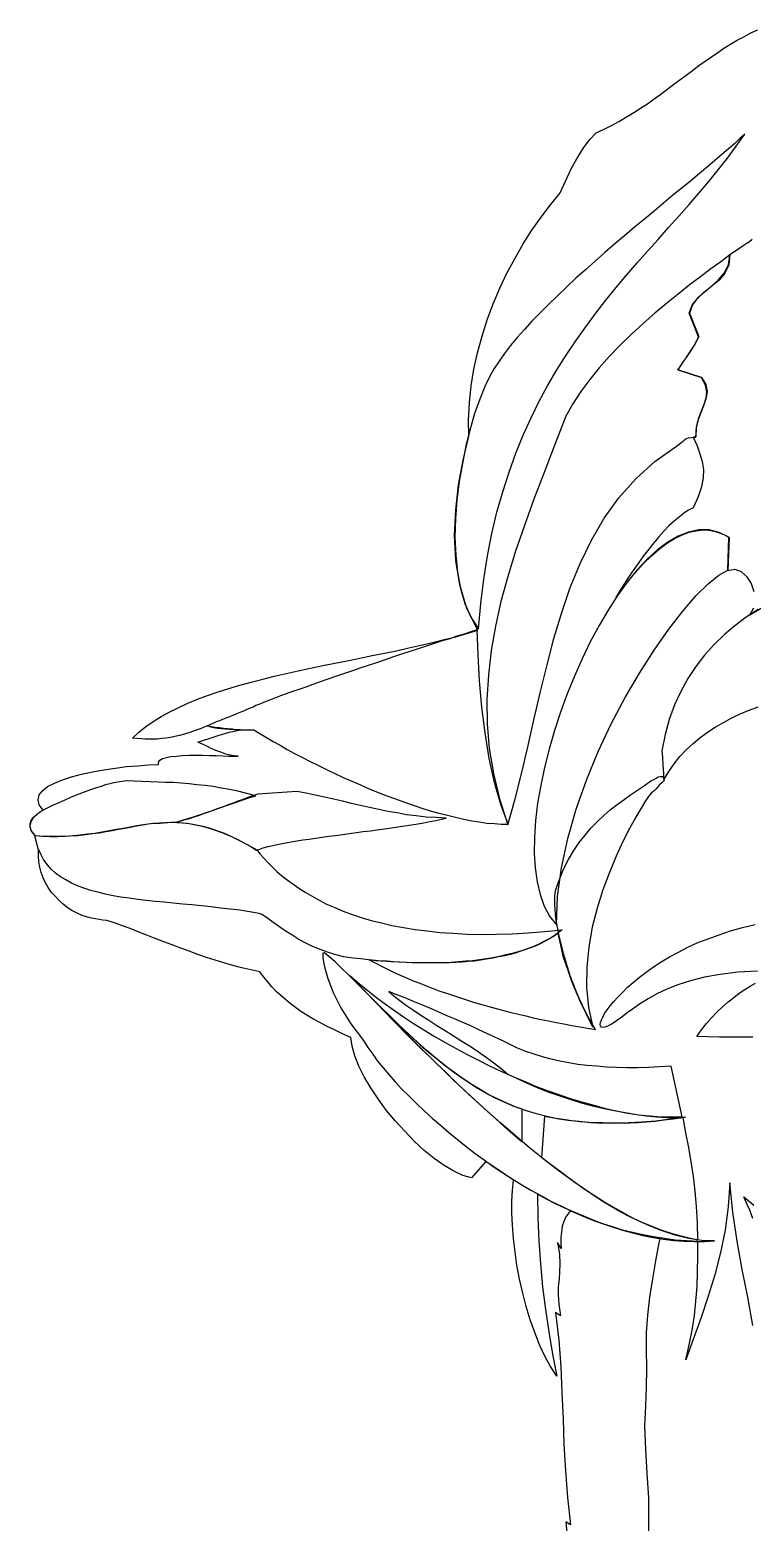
# Model space of a CAD drawing. Extents: x -508 to -51, y 189 to 941.
# Drawn here: x -508.1 to -307.4, y 522.1 to 936.9 of the extents above; entities that cross this region are included whole.
import ezdxf

# ---------------------------------------------------------------- set-up
doc = ezdxf.new("R2010")
doc.units = 0
doc.layers.get('0').update_dxf_attribs({"linetype": 'CONTINUOUS'})

msp = doc.modelspace()

# ---------------------------------------------------------------- linework, layer by layer
at = {"color": 0, "linetype": 'CONTINUOUS'}
for points in [[(-361.68, 562.72), (-363.43, 565.34), (-365.02, 568.21), (-366.45, 571.39), (-367.8, 574.81), (-369.08, 578.31), (-370.19, 582.05), (-371.14, 585.79), (-372.02, 589.61), (-372.74, 593.5), (-373.29, 597.25), (-373.69, 600.98), (-374.01, 604.64), (-374.17, 608.06), (-374.17, 611.33), (-374.01, 614.35), (-373.69, 617.13), (-381.41, 622.38), (-385.38, 617.77), (-387.77, 618.49), (-390.32, 619.68), (-392.94, 621.27), (-395.73, 623.18), (-398.51, 625.41), (-401.21, 627.95), (-403.92, 630.74), (-406.55, 633.6), (-409.09, 636.63), (-411.32, 639.73), (-413.39, 642.83), (-415.22, 645.85), (-416.73, 648.88), (-417.84, 651.74), (-418.56, 654.37), (-418.88, 656.83), (-421.27, 657.87), (-423.49, 658.9), (-425.64, 659.94), (-427.55, 660.97), (-429.46, 662), (-431.13, 663.04), (-432.8, 664.07), (-434.31, 665.11), (-435.74, 666.22), (-437.1, 667.34), (-438.37, 668.45), (-439.64, 669.64), (-440.84, 670.91), (-441.95, 672.27), (-443.06, 673.62), (-444.18, 675.05), (-446.72, 675.61), (-449.19, 676.16), (-451.74, 676.8), (-454.2, 677.52), (-456.59, 678.31), (-459.06, 679.03), (-461.44, 679.91), (-463.83, 680.78), (-466.21, 681.66), (-468.6, 682.53), (-470.91, 683.41), (-473.29, 684.36), (-475.6, 685.24), (-477.99, 686.19), (-480.3, 687.07), (-482.68, 687.94), (-484.19, 688.5), (-485.55, 688.97), (-486.74, 689.29), (-487.85, 689.45), (-488.89, 689.61), (-489.92, 689.77), (-491.03, 690.01), (-492.15, 690.25), (-493.58, 690.72), (-495.01, 691.36), (-496.45, 692.08), (-497.72, 692.95), (-498.91, 693.91), (-500.11, 694.94), (-501.14, 696.06), (-502.17, 697.25), (-503.05, 698.52), (-503.77, 699.79), (-504.48, 701.23), (-504.96, 702.66), (-505.36, 704.17), (-505.68, 705.68), (-505.75, 707.27), (-505.75, 708.86), (-506.79, 713.08), (-507.66, 714.19), (-508.06, 715.23), (-508.06, 716.18), (-507.74, 717.14), (-507.11, 718.01), (-506.31, 718.73), (-505.44, 719.44), (-504.48, 720), (-505.52, 721.51), (-505.83, 722.87), (-505.52, 724.22), (-504.64, 725.41), (-503.21, 726.53), (-501.3, 727.48), (-499.07, 728.44), (-496.53, 729.23), (-493.74, 730.03), (-490.72, 730.66), (-487.62, 731.22), (-484.43, 731.7), (-481.25, 732.1), (-478.15, 732.33), (-475.2, 732.57), (-472.42, 732.73), (-472.42, 733.37), (-472.02, 733.85), (-471.23, 734.32), (-470.19, 734.64), (-468.92, 734.88), (-467.41, 735.04), (-465.74, 735.2), (-463.91, 735.28), (-462, 735.28), (-460.09, 735.28), (-458.18, 735.2), (-456.35, 735.2), (-454.52, 735.12), (-452.93, 735.04), (-451.42, 734.96), (-450.22, 734.96), (-451.97, 735.2), (-453.65, 735.6), (-455.08, 736.07), (-456.43, 736.55), (-457.7, 737.11), (-458.97, 737.74), (-460.17, 738.3), (-461.44, 738.94), (-459.77, 739.41), (-458.26, 739.89), (-456.9, 740.37), (-455.55, 740.85), (-454.2, 741.24), (-452.77, 741.64), (-451.26, 741.96), (-449.59, 742.28), (-450.7, 742.36), (-451.9, 742.52), (-453.09, 742.6), (-454.28, 742.68), (-455.47, 742.84), (-456.67, 742.99), (-457.78, 743.15), (-458.81, 743.39), (-460.56, 742.68), (-462.16, 742.12), (-463.67, 741.56), (-465.18, 741.16), (-466.53, 740.77), (-467.88, 740.45), (-469.08, 740.21), (-470.35, 739.97), (-471.54, 739.89), (-472.66, 739.73), (-473.85, 739.73), (-474.97, 739.73), (-476.08, 739.73), (-477.19, 739.81), (-478.39, 739.89), (-479.58, 740.05), (-477.83, 741.64), (-475.92, 743.23), (-473.85, 744.66), (-471.62, 746.02), (-469.24, 747.37), (-466.77, 748.56), (-464.22, 749.76), (-461.52, 750.87), (-458.74, 751.91), (-455.79, 752.86), (-452.85, 753.82), (-449.75, 754.77), (-446.64, 755.57), (-443.38, 756.44), (-440.2, 757.23), (-436.86, 757.95), (-433.52, 758.75), (-430.09, 759.46), (-426.75, 760.18), (-423.33, 760.82), (-419.91, 761.53), (-416.41, 762.25), (-412.99, 762.96), (-409.57, 763.6), (-406.23, 764.32), (-402.81, 765.11), (-399.46, 765.83), (-396.2, 766.62), (-392.94, 767.42), (-389.76, 768.21), (-386.66, 769.09), (-383.63, 770.04), (-386.66, 776.09), (-388.65, 782.61), (-389.76, 789.38), (-390.08, 796.38), (-389.76, 803.46), (-388.96, 810.46), (-387.69, 817.3), (-386.1, 823.9), (-386.18, 828.52), (-385.94, 833.21), (-385.46, 837.91), (-384.75, 842.52), (-383.71, 847.14), (-382.44, 851.75), (-381.01, 856.28), (-379.34, 860.74), (-377.51, 865.04), (-375.52, 869.25), (-373.29, 873.39), (-370.99, 877.37), (-368.6, 881.19), (-366.05, 884.85), (-363.43, 888.26), (-360.72, 891.53), (-359.69, 893.83), (-358.73, 896.06), (-357.7, 898.21), (-356.5, 900.36), (-355.31, 902.43), (-353.96, 904.42), (-352.45, 906.4), (-350.7, 908.23), (-348.47, 909.27), (-346.32, 910.38), (-344.25, 911.5), (-342.27, 912.69), (-340.27, 913.88), (-338.37, 915.08), (-336.46, 916.35), (-334.63, 917.7), (-332.8, 918.98), (-331.05, 920.33), (-329.22, 921.68), (-327.47, 922.95), (-325.71, 924.3), (-323.96, 925.58), (-322.21, 926.93), (-320.46, 928.2), (-318.71, 929.4), (-316.96, 930.59), (-315.21, 931.78), (-313.39, 932.9), (-311.55, 934.01), (-309.65, 934.97), (-307.74, 936), (-305.83, 936.88)], [(-309.41, 907.92), (-310.76, 906.64), (-312.19, 905.29), (-313.94, 903.78), (-315.77, 902.27), (-317.76, 900.52), (-319.83, 898.77), (-322.05, 896.94), (-324.44, 894.95), (-326.83, 892.96), (-329.38, 890.89), (-332, 888.74), (-334.63, 886.51), (-337.33, 884.29), (-340.04, 882.06), (-342.82, 879.67), (-345.52, 877.37), (-348.31, 874.98), (-351.02, 872.59), (-353.72, 870.21), (-356.43, 867.82), (-358.97, 865.35), (-361.52, 862.97), (-363.98, 860.58), (-366.29, 858.19), (-368.6, 855.89), (-370.67, 853.58), (-372.65, 851.35), (-374.56, 849.12), (-376.24, 846.9), (-377.74, 844.83), (-379.1, 842.76), (-380.21, 840.77), (-381.65, 837.75), (-383.08, 834.25), (-384.51, 830.27), (-385.78, 825.89), (-386.97, 821.28), (-387.93, 816.35), (-388.8, 811.33), (-389.44, 806.16), (-389.84, 800.99), (-390, 795.9), (-389.76, 790.89), (-389.28, 786.11), (-388.41, 781.58), (-387.21, 777.44), (-385.54, 773.62), (-383.4, 770.36), (-382.76, 777.44), (-381.96, 784.2), (-380.93, 790.65), (-379.74, 796.85), (-378.3, 802.82), (-376.71, 808.47), (-374.96, 813.96), (-373.05, 819.21), (-371.06, 824.22), (-368.84, 829), (-366.61, 833.69), (-364.14, 838.14), (-361.68, 842.36), (-359.05, 846.5), (-356.43, 850.48), (-353.64, 854.37), (-350.86, 858.11), (-348.07, 861.7), (-345.21, 865.27), (-342.27, 868.7), (-339.32, 872.11), (-336.46, 875.38), (-333.51, 878.64), (-330.65, 881.9), (-327.78, 885.08), (-324.92, 888.35), (-322.14, 891.53), (-319.43, 894.71), (-316.8, 897.97), (-314.26, 901.23), (-311.79, 904.58), (-309.41, 907.92)], [(-307.34, 878.64), (-308.13, 878), (-309.01, 877.37), (-309.88, 876.81), (-310.84, 876.17), (-311.71, 875.54), (-312.67, 874.98), (-313.62, 874.34), (-313.86, 871.56), (-314.98, 869.25), (-316.57, 867.34), (-318.55, 865.67), (-320.62, 864), (-322.53, 862.33), (-323.96, 860.42), (-324.76, 858.11), (-322.21, 851.67), (-322.85, 850.48), (-323.49, 849.28), (-324.21, 848.09), (-325, 846.98), (-325.71, 845.78), (-326.51, 844.67), (-327.31, 843.55), (-328.02, 842.36), (-321.42, 840.21), (-320.23, 838.3), (-319.91, 836.39), (-320.15, 834.57), (-320.78, 832.66), (-321.58, 830.67), (-322.37, 828.52), (-322.93, 826.29), (-323.01, 823.74), (-323.73, 823.67), (-322.69, 821.28), (-321.9, 819.05), (-321.26, 816.9), (-320.94, 814.67), (-321.02, 812.37), (-321.42, 809.82), (-322.37, 807.12), (-323.81, 804.01), (-325.08, 803.38), (-326.35, 802.5), (-327.71, 801.47), (-329.06, 800.35), (-330.49, 799), (-331.92, 797.57), (-333.27, 795.98), (-334.71, 794.31), (-336.14, 792.56), (-337.57, 790.73), (-338.92, 788.82), (-340.27, 786.91), (-341.55, 785), (-342.82, 783.01), (-344.02, 781.1), (-345.13, 779.19), (-342.58, 782.69), (-340.12, 785.79), (-337.65, 788.42), (-335.34, 790.73), (-333.04, 792.72), (-330.89, 794.31), (-328.74, 795.58), (-326.75, 796.54), (-324.84, 797.25), (-322.93, 797.65), (-321.18, 797.89), (-319.51, 797.81), (-317.92, 797.57), (-316.49, 797.09), (-315.05, 796.54), (-313.78, 795.74), (-314.18, 786.59), (-312.19, 786.99), (-310.44, 786.35), (-308.93, 784.92), (-307.66, 783.01), (-306.94, 780.79)], [(-328.02, 842.36), (-327.23, 843.48), (-326.43, 844.67), (-325.64, 845.78), (-324.84, 846.9), (-324.12, 848.01), (-323.41, 849.2), (-322.77, 850.4), (-322.3, 851.59), (-324.84, 858.11), (-324.05, 860.34), (-322.61, 862.25), (-320.78, 864), (-318.71, 865.59), (-316.8, 867.34), (-315.14, 869.25), (-313.94, 871.56), (-313.54, 874.34), (-316.09, 872.43), (-318.87, 870.45), (-321.74, 868.22), (-324.84, 865.91), (-327.94, 863.45), (-331.21, 860.82), (-334.47, 858.11), (-337.65, 855.25), (-340.91, 852.31), (-344.02, 849.28), (-347.04, 846.18), (-349.9, 842.92), (-352.53, 839.66), (-354.99, 836.32), (-357.22, 832.89), (-359.13, 829.47), (-362.23, 821.6), (-365.18, 813.88), (-368.04, 806.4), (-370.67, 799.16), (-373.13, 792), (-375.28, 784.92), (-377.19, 778), (-378.7, 771.16), (-379.9, 764.39), (-380.69, 757.63), (-381.09, 750.79), (-381.01, 744.03), (-380.45, 737.11), (-379.26, 730.19), (-377.59, 723.1), (-375.28, 715.94), (-373.29, 723.19), (-371.38, 730.5), (-369.63, 737.98), (-367.96, 745.46), (-366.21, 752.94), (-364.38, 760.42), (-362.47, 767.74), (-360.32, 774.9), (-357.94, 781.9), (-355.15, 788.58), (-352.05, 795.02), (-348.47, 801.15), (-344.41, 806.8), (-339.72, 812.05), (-334.39, 816.9), (-328.42, 821.12), (-327.62, 821.68), (-327.07, 822.15), (-326.59, 822.55), (-326.19, 822.95), (-325.71, 823.27), (-325.08, 823.51), (-324.21, 823.59), (-323.01, 823.67), (-322.85, 826.53), (-322.21, 829), (-321.5, 830.98), (-320.71, 832.82), (-320.15, 834.57), (-319.99, 836.23), (-320.39, 838.14), (-321.5, 840.21), (-328.02, 842.36)], [(-314.1, 786.67), (-313.86, 795.9), (-316.57, 797.17), (-319.35, 797.89), (-322.21, 797.89), (-325.08, 797.25), (-327.94, 796.14), (-330.81, 794.47), (-333.67, 792.32), (-336.54, 789.77), (-339.32, 786.75), (-342.11, 783.33), (-344.81, 779.67), (-347.36, 775.61), (-349.9, 771.32), (-352.37, 766.78), (-354.59, 762.09), (-356.74, 757.23), (-358.81, 752.3), (-360.64, 747.21), (-362.31, 742.12), (-363.82, 736.95), (-365.1, 731.85), (-366.13, 726.85), (-367.01, 721.91), (-367.56, 717.14), (-367.88, 712.52), (-367.96, 708.07), (-367.72, 703.93), (-367.17, 700.03), (-366.29, 696.53), (-365.18, 693.27), (-363.67, 690.49), (-361.76, 688.1), (-361.44, 695.98), (-360.4, 704.01), (-358.65, 712.13), (-356.27, 720.24), (-353.4, 728.35), (-350.14, 736.31), (-346.56, 743.95), (-342.66, 751.27), (-338.68, 758.11), (-334.63, 764.48), (-330.57, 770.28), (-326.67, 775.29), (-323.01, 779.59), (-319.59, 782.93), (-316.65, 785.32), (-314.1, 786.67)], [(-305.75, 775.77), (-309.01, 773.62), (-312.19, 771.24), (-315.14, 768.69), (-318, 765.99), (-320.62, 763.04), (-323.01, 759.94), (-325.24, 756.6), (-327.23, 753.02), (-328.98, 749.28), (-330.41, 745.22), (-331.6, 741.01), (-332.48, 736.47), (-332.32, 734.72), (-332.16, 732.49), (-332, 730.19), (-331.92, 728.44), (-330.57, 730.74), (-329.06, 732.89), (-327.47, 734.88), (-325.71, 736.79), (-323.81, 738.54), (-321.9, 740.13), (-319.83, 741.64), (-317.68, 743.07), (-315.37, 744.35), (-313.07, 745.62), (-310.68, 746.73), (-308.21, 747.77), (-305.75, 748.72)], [(-307.02, 776.17), (-308.05, 774.26), (-303.52, 776.97)], [(-383.79, 770.12), (-385.54, 769.57), (-387.45, 768.93), (-389.44, 768.37), (-391.43, 767.66), (-393.58, 767.02), (-395.73, 766.3), (-397.96, 765.59), (-400.18, 764.87), (-402.49, 764.08), (-404.8, 763.36), (-407.1, 762.57), (-409.41, 761.77), (-411.8, 760.97), (-414.1, 760.18), (-416.41, 759.46), (-418.72, 758.67), (-420.95, 757.87), (-423.17, 757.16), (-425.32, 756.36), (-427.47, 755.64), (-429.46, 754.93), (-431.45, 754.21), (-433.36, 753.57), (-435.11, 752.94), (-436.86, 752.3), (-438.45, 751.75), (-439.88, 751.19), (-441.23, 750.63), (-442.51, 750.23), (-443.54, 749.76), (-444.49, 749.36), (-445.29, 749.04), (-446.09, 748.64), (-446.88, 748.32), (-447.84, 747.93), (-448.71, 747.53), (-449.75, 747.13), (-450.7, 746.73), (-451.74, 746.34), (-452.69, 745.94), (-453.65, 745.54), (-454.6, 745.22), (-455.47, 744.82), (-456.35, 744.51), (-457.06, 744.19), (-457.78, 743.87), (-458.34, 743.63), (-458.81, 743.39), (-458.65, 743.39), (-458.58, 743.39), (-458.34, 743.31), (-458.18, 743.23), (-457.86, 743.15), (-457.54, 743.07), (-457.06, 742.99), (-456.51, 742.91), (-455.87, 742.76), (-455, 742.68), (-453.96, 742.6), (-452.77, 742.52), (-451.42, 742.44), (-449.83, 742.36), (-447.92, 742.36), (-445.85, 742.36), (-444.18, 741.32), (-442.35, 740.21), (-440.52, 739.1), (-438.61, 738.06), (-436.62, 736.87), (-434.55, 735.76), (-432.4, 734.64), (-430.18, 733.53), (-427.95, 732.41), (-425.72, 731.3), (-423.33, 730.19), (-421.03, 729.07), (-418.64, 728.04), (-416.25, 727), (-413.79, 725.97), (-411.32, 724.94), (-408.93, 723.98), (-406.47, 723.1), (-404, 722.23), (-401.61, 721.35), (-399.23, 720.56), (-396.84, 719.84), (-394.45, 719.13), (-392.07, 718.57), (-389.84, 718.01), (-387.53, 717.46), (-385.3, 717.06), (-383.16, 716.74), (-381.09, 716.42), (-379.02, 716.26), (-377.11, 716.1), (-375.2, 716.1), (-377.27, 721.59), (-379.02, 727.72), (-380.45, 734.4), (-381.56, 741.48), (-382.52, 748.64), (-383.16, 755.96), (-383.55, 763.2), (-383.79, 770.12)], [(-506.79, 712.92), (-504.64, 712.76), (-502.49, 712.68), (-500.34, 712.68), (-498.2, 712.76), (-496.13, 712.92), (-494.14, 713.16), (-492.07, 713.4), (-490.08, 713.64), (-488.09, 713.96), (-486.1, 714.35), (-484.12, 714.67), (-482.21, 714.99), (-480.3, 715.39), (-478.39, 715.71), (-476.56, 716.02), (-474.65, 716.26), (-473.85, 716.34), (-472.98, 716.42), (-471.94, 716.42), (-470.83, 716.5), (-469.87, 716.58), (-468.92, 716.66), (-468.12, 716.66), (-467.57, 716.66), (-466.93, 716.82), (-466.06, 717.06), (-464.94, 717.38), (-463.75, 717.69), (-462.47, 718.17), (-460.96, 718.65), (-459.45, 719.21), (-457.86, 719.76), (-456.27, 720.32), (-454.6, 720.88), (-452.93, 721.51), (-451.26, 722.07), (-449.67, 722.63), (-448.15, 723.1), (-446.72, 723.58), (-445.37, 723.98), (-447.84, 724.62), (-450.3, 725.25), (-452.61, 725.73), (-455, 726.13), (-457.22, 726.53), (-459.45, 726.85), (-461.68, 727.08), (-463.83, 727.32), (-466.06, 727.48), (-468.2, 727.64), (-470.35, 727.72), (-472.5, 727.8), (-474.73, 727.88), (-476.96, 727.96), (-479.18, 728.04), (-481.41, 728.12), (-482.52, 727.96), (-483.64, 727.8), (-484.75, 727.56), (-485.94, 727.32), (-487.14, 727), (-488.33, 726.6), (-489.6, 726.21), (-490.96, 725.73), (-492.31, 725.25), (-493.74, 724.7), (-495.25, 724.14), (-496.84, 723.5), (-498.43, 722.79), (-500.11, 721.99), (-501.86, 721.28), (-503.69, 720.4), (-504.4, 720), (-505.28, 719.44), (-506.31, 718.73), (-507.19, 717.85), (-507.82, 716.82), (-508.14, 715.63), (-507.82, 714.35), (-506.79, 712.92)], [(-335.82, 724.3), (-336.22, 723.82), (-337.01, 722.55), (-338.21, 720.56), (-339.72, 718.01), (-341.47, 714.91), (-343.3, 711.25), (-345.21, 707.19), (-347.04, 702.66), (-348.87, 697.88), (-350.46, 692.79), (-351.81, 687.46), (-352.77, 681.97), (-353.32, 676.41), (-353.4, 670.84), (-352.84, 665.19), (-351.65, 659.7), (-355.23, 667.1), (-357.94, 673.94), (-359.85, 680.14), (-361.12, 685.47), (-361.91, 690.01), (-362.23, 693.67), (-362.23, 696.22), (-362.07, 697.65), (-360.96, 700.75), (-359.77, 703.61), (-358.41, 706.32), (-356.98, 708.79), (-355.47, 711.01), (-353.8, 713.08), (-352.13, 715.07), (-350.38, 716.82), (-348.63, 718.49), (-346.8, 720.08), (-344.89, 721.59), (-342.98, 722.95), (-341.15, 724.3), (-339.24, 725.57), (-337.33, 726.85), (-335.5, 728.12), (-334.71, 728.51), (-334.07, 728.91), (-333.51, 729.23), (-332.96, 729.39), (-332.56, 729.39), (-332.24, 729.31), (-332, 728.91), (-331.84, 728.28), (-332.48, 727.56), (-333.11, 727), (-333.59, 726.45), (-334.07, 725.97), (-334.55, 725.49), (-335.02, 725.1), (-335.42, 724.7), (-335.82, 724.3)], [(-467.33, 716.66), (-465.82, 716.5), (-464.38, 716.34), (-462.87, 716.1), (-461.44, 715.87), (-460.09, 715.55), (-458.65, 715.15), (-457.3, 714.75), (-455.95, 714.27), (-454.6, 713.8), (-453.25, 713.24), (-451.9, 712.6), (-450.54, 711.97), (-449.27, 711.25), (-447.92, 710.54), (-446.48, 709.74), (-445.13, 708.86), (-444.26, 709.18), (-443.3, 709.5), (-442.27, 709.82), (-441.07, 710.06), (-439.8, 710.38), (-438.45, 710.61), (-437.02, 710.93), (-435.5, 711.17), (-433.91, 711.49), (-432.24, 711.73), (-430.49, 711.97), (-428.74, 712.21), (-426.91, 712.52), (-425.08, 712.76), (-423.17, 713), (-421.27, 713.24), (-419.36, 713.48), (-417.37, 713.8), (-415.46, 714.04), (-413.47, 714.27), (-411.56, 714.51), (-409.57, 714.83), (-407.66, 715.07), (-405.83, 715.39), (-403.92, 715.63), (-402.09, 715.94), (-400.34, 716.18), (-398.59, 716.5), (-397, 716.82), (-395.33, 717.14), (-393.82, 717.46), (-392.39, 717.78), (-395.25, 717.93), (-398.03, 718.09), (-400.74, 718.41), (-403.44, 718.73), (-406.07, 719.21), (-408.62, 719.6), (-411.16, 720.16), (-413.71, 720.72), (-416.25, 721.28), (-418.72, 721.83), (-421.27, 722.47), (-423.73, 723.03), (-426.28, 723.58), (-428.82, 724.14), (-431.37, 724.7), (-433.91, 725.17), (-444.73, 724.46), (-446.17, 723.98), (-447.52, 723.5), (-448.87, 722.95), (-450.3, 722.47), (-451.65, 721.91), (-453.01, 721.44), (-454.36, 720.96), (-455.71, 720.48), (-457.15, 719.92), (-458.5, 719.44), (-459.93, 718.97), (-461.36, 718.49), (-462.79, 718.01), (-464.31, 717.54), (-465.82, 717.14), (-467.33, 716.66)], [(-360.16, 686.75), (-361.28, 685.87), (-362.39, 685.08), (-363.67, 684.28), (-364.94, 683.57), (-366.29, 682.85), (-367.72, 682.21), (-369.24, 681.66), (-370.83, 681.1), (-372.42, 680.62), (-374.09, 680.14), (-375.84, 679.75), (-377.59, 679.35), (-379.42, 678.95), (-381.25, 678.71), (-383.16, 678.39), (-385.07, 678.16), (-386.97, 678), (-388.96, 677.84), (-391.03, 677.68), (-393.02, 677.6), (-395.09, 677.6), (-397.16, 677.52), (-399.31, 677.52), (-401.37, 677.6), (-403.44, 677.68), (-405.59, 677.76), (-407.74, 677.84), (-409.81, 678), (-411.96, 678.16), (-414.02, 678.39), (-416.17, 678.63), (-418.24, 678.87), (-420.87, 679.27), (-423.33, 679.91), (-425.64, 680.62), (-427.87, 681.42), (-429.93, 682.29), (-431.84, 683.25), (-433.68, 684.28), (-435.34, 685.32), (-436.94, 686.27), (-438.37, 687.3), (-439.64, 688.18), (-440.84, 689.06), (-441.95, 689.85), (-442.9, 690.49), (-443.7, 690.96), (-444.42, 691.28), (-447.12, 691.76), (-449.75, 692.16), (-452.45, 692.47), (-455.15, 692.79), (-457.78, 693.11), (-460.4, 693.43), (-463.11, 693.67), (-465.66, 693.91), (-468.28, 694.15), (-470.83, 694.38), (-473.29, 694.62), (-475.76, 694.86), (-478.15, 695.18), (-480.53, 695.5), (-482.84, 695.82), (-484.99, 696.22), (-487.14, 696.69), (-489.21, 697.17), (-491.19, 697.65), (-493.1, 698.28), (-494.85, 699), (-496.6, 699.72), (-498.12, 700.59), (-499.63, 701.47), (-500.98, 702.5), (-502.17, 703.61), (-503.29, 704.89), (-504.32, 706.24), (-505.12, 707.75), (-505.83, 709.34), (-506.31, 711.01), (-506.71, 712.92), (-504.08, 712.76), (-501.62, 712.76), (-499.23, 712.76), (-497, 712.84), (-494.78, 713), (-492.71, 713.24), (-490.72, 713.48), (-488.81, 713.72), (-486.98, 714.04), (-485.15, 714.35), (-483.48, 714.67), (-481.73, 714.99), (-480.14, 715.31), (-478.47, 715.63), (-476.87, 715.94), (-475.28, 716.18), (-473.69, 716.34), (-472.1, 716.5), (-470.51, 716.58), (-468.92, 716.66), (-467.25, 716.58), (-465.58, 716.5), (-463.83, 716.26), (-462.08, 715.94), (-460.25, 715.55), (-458.34, 714.99), (-456.35, 714.35), (-454.28, 713.56), (-452.13, 712.68), (-449.9, 711.57), (-447.52, 710.38), (-445.05, 708.94), (-444.1, 707.75), (-443.06, 706.64), (-441.95, 705.44), (-440.76, 704.25), (-439.48, 702.98), (-438.13, 701.78), (-436.62, 700.67), (-435.03, 699.48), (-433.36, 698.28), (-431.61, 697.17), (-429.7, 696.06), (-427.71, 694.94), (-425.64, 693.91), (-423.41, 692.95), (-421.03, 691.92), (-418.56, 691.04), (-416.01, 690.17), (-413.31, 689.37), (-410.44, 688.66), (-407.5, 687.94), (-404.32, 687.38), (-401.06, 686.83), (-397.71, 686.43), (-394.14, 686.03), (-390.48, 685.79), (-386.58, 685.55), (-382.6, 685.47), (-378.46, 685.55), (-374.09, 685.63), (-369.63, 685.87), (-365.02, 686.27), (-360.16, 686.75)], [(-350.93, 659.06), (-352.84, 662.4), (-354.52, 665.66), (-356.11, 669.01), (-357.46, 672.35), (-358.65, 675.69), (-359.77, 679.03), (-360.56, 682.45), (-361.28, 685.79), (-362.63, 684.92), (-363.98, 684.12), (-365.42, 683.41), (-366.85, 682.69), (-368.36, 682.05), (-369.87, 681.42), (-371.38, 680.86), (-372.97, 680.38), (-374.56, 679.91), (-376.15, 679.51), (-377.83, 679.19), (-379.42, 678.87), (-381.17, 678.55), (-382.84, 678.31), (-384.51, 678.07), (-386.26, 677.92), (-388.01, 677.76), (-389.76, 677.68), (-391.51, 677.6), (-393.26, 677.52), (-395.01, 677.52), (-396.76, 677.52), (-398.51, 677.52), (-400.26, 677.52), (-402.01, 677.6), (-403.68, 677.68), (-405.43, 677.76), (-407.18, 677.84), (-408.85, 678), (-410.52, 678.07), (-412.19, 678.23), (-413.87, 678.39), (-412.19, 677.52), (-410.44, 676.64), (-408.77, 675.77), (-407.02, 674.97), (-405.19, 674.18), (-403.44, 673.38), (-401.61, 672.59), (-399.78, 671.87), (-397.96, 671.16), (-396.05, 670.44), (-394.21, 669.72), (-392.31, 669.09), (-390.4, 668.45), (-388.41, 667.81), (-386.5, 667.18), (-384.51, 666.54), (-382.52, 665.98), (-380.53, 665.43), (-378.54, 664.87), (-376.47, 664.31), (-374.4, 663.75), (-372.34, 663.28), (-370.27, 662.8), (-368.2, 662.32), (-366.05, 661.85), (-363.98, 661.45), (-361.83, 660.97), (-359.69, 660.57), (-357.54, 660.18), (-355.31, 659.78), (-353.16, 659.38), (-350.93, 659.06)], [(-305.91, 675.29), (-311.32, 674.97), (-316.25, 674.34), (-320.62, 673.54), (-324.52, 672.59), (-328.02, 671.47), (-331.13, 670.2), (-333.91, 668.93), (-336.3, 667.57), (-338.45, 666.22), (-340.36, 664.87), (-342.11, 663.68), (-343.62, 662.48), (-345.05, 661.45), (-346.32, 660.57), (-347.59, 659.94), (-348.31, 659.7), (-348.87, 659.62), (-349.27, 659.7), (-349.5, 660.02), (-349.58, 660.41), (-349.5, 660.97), (-349.27, 661.69), (-348.87, 662.48), (-348.39, 663.44), (-347.68, 664.47), (-346.88, 665.59), (-345.84, 666.78), (-344.73, 668.05), (-343.46, 669.32), (-342.02, 670.76), (-340.43, 672.11), (-338.68, 673.54), (-336.85, 674.97), (-334.79, 676.41), (-332.64, 677.84), (-330.33, 679.19), (-327.86, 680.54), (-325.24, 681.89), (-322.46, 683.17), (-319.59, 684.28), (-316.57, 685.39), (-313.39, 686.43), (-310.04, 687.38), (-306.54, 688.18)], [(-415.38, 655.96), (-414.18, 654.05), (-412.83, 652.14), (-411.48, 650.23), (-409.97, 648.4), (-408.37, 646.49), (-406.62, 644.5), (-404.8, 642.51), (-402.73, 640.53), (-400.66, 638.46), (-398.51, 636.39), (-396.28, 634.4), (-393.98, 632.41), (-391.67, 630.42), (-389.28, 628.43), (-386.9, 626.52), (-384.35, 624.61), (-381.88, 622.78), (-379.34, 620.95), (-376.71, 619.2), (-374.09, 617.53), (-371.38, 615.86), (-368.68, 614.27), (-365.97, 612.76), (-363.19, 611.25), (-360.4, 609.9), (-357.62, 608.54), (-354.83, 607.35), (-351.97, 606.16), (-349.11, 605.12), (-346.32, 604.17), (-343.46, 603.29), (-340.59, 602.5), (-337.73, 601.78), (-334.87, 601.22), (-332, 600.75), (-329.14, 600.43), (-326.27, 600.19), (-323.49, 600.11), (-320.62, 600.11), (-317.84, 600.27), (-321.34, 600.43), (-325, 600.98), (-328.82, 601.86), (-332.64, 603.13), (-336.54, 604.72), (-340.51, 606.63), (-344.57, 608.78), (-348.63, 611.17), (-352.77, 613.79), (-356.9, 616.66), (-361.04, 619.68), (-365.1, 622.78), (-369.24, 626.13), (-373.29, 629.55), (-377.27, 632.97), (-381.25, 636.55), (-385.15, 640.05), (-388.96, 643.63), (-392.62, 647.21), (-396.2, 650.71), (-399.71, 654.13), (-403.05, 657.47), (-406.23, 660.65), (-409.25, 663.75), (-412.12, 666.7), (-414.74, 669.41), (-417.29, 671.87), (-419.51, 674.18), (-421.58, 676.16), (-423.41, 677.92), (-425, 679.35), (-426.28, 680.38), (-426.75, 680.22), (-426.75, 678.87), (-426.28, 676.41), (-425.32, 673.22), (-423.81, 669.32), (-421.74, 665.03), (-418.88, 660.57), (-415.38, 655.96)], [(-419.2, 674.02), (-416.97, 672.11), (-414.66, 670.2), (-412.19, 668.21), (-409.65, 666.38), (-407.02, 664.47), (-404.32, 662.56), (-401.53, 660.73), (-398.67, 658.98), (-395.73, 657.15), (-392.7, 655.4), (-389.68, 653.73), (-386.58, 652.06), (-383.47, 650.47), (-380.37, 648.96), (-377.19, 647.44), (-373.93, 646.01), (-370.74, 644.66), (-367.56, 643.31), (-364.38, 642.12), (-361.12, 641), (-357.94, 639.89), (-354.83, 638.93), (-351.65, 638.06), (-348.55, 637.18), (-345.52, 636.55), (-342.5, 635.91), (-339.56, 635.43), (-336.7, 635.03), (-333.83, 634.72), (-331.13, 634.56), (-328.42, 634.56), (-325.87, 634.64), (-330.09, 634.08), (-334.15, 633.6), (-338.05, 633.28), (-341.79, 633.13), (-345.45, 632.97), (-348.87, 633.05), (-352.21, 633.13), (-355.47, 633.44), (-358.57, 633.76), (-361.6, 634.24), (-364.46, 634.88), (-367.33, 635.59), (-370.11, 636.47), (-372.74, 637.34), (-375.36, 638.46), (-377.99, 639.65), (-380.53, 640.92), (-383, 642.35), (-385.46, 643.87), (-387.93, 645.46), (-390.4, 647.21), (-392.86, 649.12), (-395.33, 651.1), (-397.8, 653.17), (-400.26, 655.4), (-402.81, 657.71), (-405.35, 660.18), (-407.98, 662.72), (-410.68, 665.35), (-413.47, 668.13), (-416.25, 671), (-419.2, 674.02)], [(-322.77, 657.07), (-321.42, 658.98), (-320.07, 660.73), (-318.64, 662.32), (-317.12, 663.91), (-315.61, 665.35), (-314.02, 666.7), (-312.51, 667.89), (-311, 669.09), (-309.41, 670.12), (-307.9, 671.07), (-306.46, 671.95)], [(-329.93, 648.8), (-333.11, 648.64), (-336.22, 648.48), (-339.24, 648.4), (-342.18, 648.4), (-345.05, 648.48), (-347.83, 648.56), (-350.54, 648.8), (-353.24, 649.04), (-355.79, 649.35), (-358.33, 649.75), (-360.8, 650.23), (-363.27, 650.79), (-365.65, 651.42), (-367.96, 652.14), (-370.27, 652.94), (-372.58, 653.81), (-374.65, 654.85), (-376.71, 655.88), (-378.86, 656.91), (-381.09, 657.95), (-383.31, 658.98), (-385.54, 660.02), (-387.77, 660.97), (-390.08, 662), (-392.39, 662.96), (-394.61, 663.99), (-396.92, 664.95), (-399.23, 665.9), (-401.53, 666.86), (-403.84, 667.81), (-406.15, 668.69), (-408.37, 669.64), (-406.94, 668.37), (-405.27, 667.1), (-403.44, 665.75), (-401.53, 664.39), (-399.46, 663.04), (-397.24, 661.61), (-395.01, 660.18), (-392.7, 658.74), (-390.4, 657.31), (-388.09, 655.8), (-385.78, 654.37), (-383.47, 652.86), (-381.25, 651.26), (-379.18, 649.75), (-377.11, 648.24), (-375.28, 646.65), (-372.65, 645.38), (-369.95, 644.1), (-367.09, 642.91), (-364.14, 641.72), (-361.12, 640.69), (-358.02, 639.65), (-354.91, 638.69), (-351.73, 637.82), (-348.55, 637.1), (-345.29, 636.39), (-342.11, 635.83), (-339, 635.35), (-335.82, 635.03), (-332.8, 634.8), (-329.77, 634.72), (-326.83, 634.72), (-329.93, 648.8)], [(-371.38, 627.8), (-373.85, 629.94), (-376.24, 632.01), (-378.62, 634.16), (-381.01, 636.31), (-383.31, 638.46), (-385.7, 640.6), (-388.01, 642.75), (-390.32, 644.9), (-392.54, 647.13), (-394.85, 649.28), (-397.08, 651.5), (-399.39, 653.65), (-401.61, 655.88), (-403.84, 658.11), (-406.07, 660.41), (-408.3, 662.64), (-406.15, 660.65), (-403.92, 658.66), (-401.77, 656.75), (-399.62, 654.76), (-397.4, 652.86), (-395.17, 651.03), (-392.94, 649.2), (-390.64, 647.53), (-388.33, 645.85), (-386.02, 644.26), (-383.71, 642.75), (-381.33, 641.32), (-378.86, 640.05), (-376.4, 638.93), (-373.93, 637.82), (-371.38, 636.94), (-371.38, 627.8)], [(-307.18, 656.91), (-310.28, 656.91), (-313.39, 656.91), (-316.49, 656.91), (-319.67, 656.99), (-322.77, 657.07)], [(-365.02, 634.96), (-362.47, 634.48), (-359.93, 634.08), (-357.54, 633.76), (-355.15, 633.44), (-352.77, 633.28), (-350.46, 633.13), (-348.23, 633.05), (-345.92, 632.97), (-343.7, 633.05), (-341.39, 633.13), (-339.08, 633.21), (-336.7, 633.36), (-334.31, 633.6), (-331.84, 633.92), (-329.3, 634.24), (-326.67, 634.56), (-325.87, 630.34), (-325.08, 626.28), (-324.44, 622.23), (-323.81, 618.25), (-323.33, 614.11), (-322.93, 609.81), (-322.69, 605.36), (-322.53, 600.51), (-325.96, 601.3), (-329.22, 602.18), (-332.4, 603.21), (-335.42, 604.33), (-338.37, 605.6), (-341.15, 606.87), (-343.86, 608.3), (-346.56, 609.81), (-349.11, 611.33), (-351.57, 613), (-354.04, 614.67), (-356.43, 616.34), (-358.81, 618.09), (-361.12, 619.84), (-363.51, 621.59), (-365.81, 623.34), (-365.02, 634.96)], [(-307.18, 576.8), (-308.61, 584.6), (-310.12, 592.31), (-311.55, 600.19), (-312.75, 608.22), (-313.62, 616.42), (-314.02, 609.74), (-314.9, 603.29), (-316.17, 597.01), (-317.76, 590.88), (-319.59, 584.91), (-321.58, 578.95), (-323.65, 573.14), (-325.8, 567.25), (-324.84, 571.39), (-324.05, 575.45), (-323.41, 579.5), (-323.01, 583.56), (-322.69, 587.62), (-322.53, 591.75), (-322.46, 595.89), (-322.46, 600.11), (-325.64, 600.27), (-328.74, 600.51), (-331.76, 600.91), (-334.79, 601.38), (-337.73, 601.94), (-340.59, 602.58), (-343.38, 603.29), (-346.16, 604.17), (-348.87, 605.04), (-351.57, 606), (-354.2, 607.11), (-356.82, 608.22), (-359.45, 609.34), (-361.99, 610.61), (-364.54, 611.88), (-367.01, 613.24), (-366.93, 606.71), (-366.69, 600.27), (-366.21, 593.9), (-365.65, 587.54), (-364.86, 581.25), (-363.9, 575.05), (-362.87, 568.84), (-361.68, 562.72)], [(-309.65, 612.52), (-306.94, 610.21)], [(-307.18, 606.55), (-307.58, 607.51), (-308.05, 608.78), (-308.77, 610.37), (-309.65, 612.52)], [(-357.78, 608.54), (-358.33, 608.06), (-359.13, 606.95), (-359.69, 605.68), (-360.16, 604.33), (-360.4, 602.81), (-360.56, 601.3), (-360.56, 599.71), (-360.48, 598.2), (-361.44, 599.87), (-360.96, 596.61), (-360.8, 593.9), (-360.88, 591.68), (-361.04, 589.61), (-361.28, 587.54), (-361.28, 585.31), (-361.12, 582.69), (-360.64, 579.43), (-361.99, 580.38), (-361.12, 572.66), (-360.56, 565.26), (-360.24, 558.03), (-359.93, 550.87), (-359.69, 543.71), (-359.29, 536.39), (-358.73, 528.99), (-357.86, 521.35), (-359.13, 522.15), (-358.57, 516.18)], [(-336.06, 519.44), (-336.06, 522.55), (-336.14, 528.83), (-336.54, 535.59), (-336.93, 542.43), (-337.25, 548.88), (-336.93, 554.45), (-336.7, 559.62), (-336.62, 564.71), (-336.7, 570.28), (-336.7, 574.81), (-336.38, 579.66), (-335.82, 584.68), (-335.02, 589.69), (-334.15, 594.78), (-333.19, 599.71), (-332.96, 600.98), (-332.96, 600.91)]]:
    msp.add_lwpolyline(points, dxfattribs=at)

doc.saveas('drawing.dxf')
